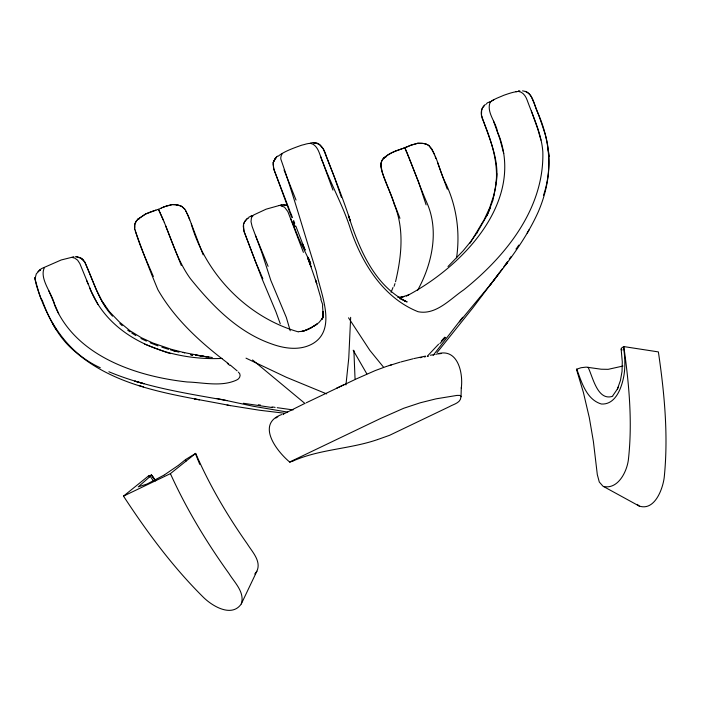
<?xml version="1.0" encoding="UTF-8"?>
<svg xmlns="http://www.w3.org/2000/svg" width="701" height="701" viewBox="0 0 701 701"><rect width="100%" height="100%" fill="white"/><g stroke="black" fill="none" stroke-linecap="round" stroke-linejoin="round"><path stroke-width="1.05" d="M355.039 378.785L353.882 350.404M461.284 387.671L461.021 396.775M350.658 317.325L348.765 358.106L345.943 384.919M496.781 173.533L496.273 182.698C499.804 158.943 488.457 137.028 481.429 115.139C480.676 111.582 481.867 107.893 484.4 105.325M230.445 405.642C176.652 394.812 117.058 388.924 74.324 350.964C58.569 337.645 49 319.025 42.086 299.923C40.316 301.5 30.835 261.412 36.408 285.237C46.695 319.428 66.534 352.524 100.313 367.753M276.623 156.866L274.792 159.057L273.232 162.728L273.556 168.363L291.59 217.205M456.579 257.81C460.347 231.435 456.439 204.674 444.495 180.823C439.08 169.467 437.231 156.025 429.319 146.036M134.697 225.477L134.794 229.315M461.1 396.442L460.04 395.425L456.991 395.408L436.048 398.843L420.267 402.786L403.68 408.28L380.398 418.55L297.434 458.296C294.902 459.611 292.177 460.575 289.767 462.117C276.536 451.111 255.804 423.982 281.609 414.563M282.932 414.659L283.555 414.063M496.29 182.418L492.987 200.127L487.142 215.277L490.56 207.33M35.05 278.604L36.321 273.819L41.412 268.649L61.224 259.966L71.633 257.363L74.455 257.942L77.583 260.15L79.835 263.558L91.156 291.204L97.956 304.506M134.785 224.898L134.592 227.983M380.958 163.464C381.616 177.861 390.808 190.593 394.277 204.447C404.521 228.964 401.524 256.61 395.53 281.767M481.631 109.855L481.482 115.385L482.411 118.819M323.538 314.241L322.968 318.009L323.222 311.454L323.266 315.8L322.521 305.776M134.68 224.933L135.048 223.794M323.511 314.337L321.934 319.393L322.399 318.368L318.841 322.688L311.41 327.639L303.156 331.196L308.563 329.146L317.106 324.09L314.057 326.105M460.907 397.213C460.504 403.04 453.459 404.214 449.35 406.676L389.554 435.312L377.541 439.597M134.794 224.373L135.67 222.27M380.958 162.982L382.378 159.924M543.512 195.307C552.712 168.328 549.339 138.816 537.912 113.063C534.153 106.044 533.776 94.775 525.321 91.402M273.828 160.792L273.232 162.728M394.093 286.315L394.961 283.59M381.405 161.843L380.748 166.584L382.203 172.411L399.956 218.309M241.293 603.929C245.087 592.275 234.458 582.478 228.938 573.479C206.418 542.092 186.352 508.865 170.404 473.648L195.693 453.389C209.52 485.364 227.308 515.489 247.33 543.958C252.202 551.845 261.534 561.15 256.881 571.236L241.293 603.929C231.637 618.002 211.886 605.918 202.992 596.893C172.569 566.662 146.93 531.945 123.499 496.115L148.332 476.075L151.442 474.945M618.282 387.101L617.327 389.283L620.446 380.45L622.041 371.337L622.286 361.83L621.121 348.984L621.805 347.801L623.802 346.583L658.379 351.911C664.469 393.392 668.491 435.698 664.206 477.556C662.638 489.622 654.471 511.09 639.242 506.069L602.956 486.196L599.285 481.999L597.313 474.63L593.397 441.525L589.339 417.805L583.398 392.446L576.45 369.278L581.094 367.71L586.211 367.114L601.178 369.217L608.144 369.339L622.961 366.036M392.981 287.506L391.097 292.282M135.118 223.304L136.064 221.569M151.556 475.182L155.622 480.79L151.565 475.164L138.272 486.871L147.245 483.953L163.981 475.147M482.498 107.849L485.294 104.44M481.596 109.943L482.533 107.77M278.209 156.183C283.949 151.495 293.614 148.034 301.719 145.177C305.434 144.537 309.562 142.101 313.198 144.327C319.384 148.349 319.998 156.858 323.126 162.93C331.38 185.239 343.201 206.05 350.395 228.789C361.856 263.015 383.237 297.846 418.085 311.717C436.057 315.362 450.401 298.828 463.72 289.872C505.78 256.189 544.397 208.434 542.828 151.749C541.444 133.619 533.259 116.979 527.143 100.103C525.732 96.186 522.946 91.936 518.468 91.41C513.404 91.866 508.47 93.671 503.677 95.327C499.2 97.386 494.012 98.911 490.236 102.127C486.012 112.064 496.036 122.167 497.438 131.692C526.653 200.162 462.695 266.809 406.273 296.155M381.484 161.405L382.658 159.495M278.98 205.577L266.108 209.178L253.596 215.014L251.449 217.608L251.002 221.682L252.106 226.397L261.999 253.035L270.814 280.374L286.315 317.395L290.232 330.776M281.723 205.34L281.723 204.832L280.856 205.016M487.309 214.892L476.987 232.863L477.565 232.057L470.467 241.889L463.133 250.809L448 266.52M417.533 290.477C431.947 264.514 439.439 230.874 426.874 202.738C419.662 186.098 413.678 168.959 406.799 152.187C405.8 151.083 405.564 147.736 403.986 148.139M311.524 143.328L311.437 142.715L309.912 143.293M617.458 388.976L612.902 395.557M135.687 222.068L136.344 221.13M492.785 281.627L490.201 284.869C508.216 262.025 526.206 238.699 538.193 212C548.629 187.991 552.502 160.231 545.325 134.776C541.233 121.992 536.861 109.216 531.393 96.957C530.096 94.547 528.177 92.374 525.522 91.481M527.187 233.118L529.167 229.683M519.669 91.419L519.756 90.806L518.705 91.06M256.881 571.236L254.761 574.005M470.038 243.238L484.119 219.755L489.701 207.785L493.688 195.579L493.6 196.026C501.197 170.01 492.619 143.425 482.367 118.688M516.619 248.382L516.085 249.188L518.766 245.105M136.239 221.174L136.923 220.342M382.395 159.775L382.807 159.293M509.259 259.151L511.011 256.627M73.325 257.653L73.517 256.741L71.958 257.311M503.826 266.792L507.48 261.683M136.38 220.964L136.853 220.438M436.968 352.673L473.026 307.608L502.573 268.509M506.376 263.883L507.55 262.27L505.202 265.469M493.565 280.742L499.436 272.794M462.669 317.299L433.13 355.389M382.834 159.171L383.438 158.496M282.354 153.554C281.303 154.965 280.602 157.164 280.812 159.066C293.772 196.043 304.357 234.003 316.291 271.427C320.234 292.808 337.584 328.909 312.856 343.604C299.888 351.017 284.168 348.642 270.788 343.63C237.473 331.775 212.009 305.496 190.313 278.542C178.072 261.657 172.069 241.346 164.244 222.252M491.164 283.668L459.462 321.873M383.044 158.899L387.863 154.781L395.504 150.96M136.958 220.21L137.668 219.483M137.799 219.352L145.431 214.103L157.19 209.73M277.5 156.069L274.888 158.899M383.386 158.487L384.446 157.374M441.323 341.072L444.749 337.155M37.933 271.611L40.404 269.324L40.281 270.332M439.825 343.604L445.634 337.383M427.592 355.88L438.589 344.2M276.457 157.112L273.39 162.08L273.118 164.358L274.073 169.879L289.767 210.721M384.639 157.234L391.535 152.722L402.435 148.577M145.484 214.077L137.922 219.141L139.201 218.686M179.132 464.781L185.616 459.541M283.695 413.949L304.462 403.61M178.624 465.201L164.323 474.945M150.286 476.461L153.668 481.237M277.868 416.666L275.87 418.059M137.887 219.247L139.464 218.589M383.99 157.891L385.9 157.077L385.173 157.366M491.681 100.953L492.12 100.699M384.148 157.804L384.963 157.427M612.805 396.223C597.489 401.507 592.827 376.796 588.069 367.245M492.68 100.392L493.776 99.796M311.919 327.341L306.355 330.145L301.982 331.424L303.498 331.091M518.389 91.218L518.644 91.095M279.121 205.551L280.531 205.148M280.093 205.419L284.536 207.207L287.901 211.658L303.402 252.36M157.699 209.599L159.898 208.714M402.873 148.446L410.514 145.37M405.213 147.718L404.617 147.972M404.941 147.841L418.585 181.988L426.103 204.85M405.274 147.683L411.277 145.081M195.693 453.389L185.686 459.488L186.264 460.969M306.214 402.803L356.38 378.89L375.166 370.601L385.883 366.632M123.499 496.115L170.404 473.648M336.48 388.266L344.305 384.525M145.878 213.884L146.693 213.507M160.582 208.381L161.3 208.066M161.151 208.118L162.36 207.601M147.061 213.341L151.434 211.588M162.378 207.584L163.096 207.294M162.562 207.505L163.85 206.988M163.499 207.11L164.227 206.839M395.75 150.881L402.751 148.516M293.141 460.943C319.98 449.113 349.799 449.104 377.322 439.658M292.852 461.056L289.75 462.152M164.262 206.804L166.523 205.998M490.621 101.575L487.291 102.845L486.292 104.116M164.647 206.664L172.35 204.587L177.923 205.042M410.698 145.3L417.735 143.249L422.747 143.355M252.535 215.636L249.004 217.038L248.399 218.344M411.469 145.019L417.884 143.258L422.51 143.355M250.897 216.162L251.317 216.013M408.683 294.858L401.366 297.206L404.118 296.514L397.809 297.408M152.345 211.255L153.221 210.948M251.484 215.952L252.36 215.689M386.453 366.439L400.043 362.18M166.943 205.84L172.131 204.578L175.863 204.561L181.384 206.085L184.924 209.249L188.42 216.206L203.132 254.805M153.869 210.738L154.711 210.466M176.258 204.955L176.24 204.99M389.274 365.528L391.552 364.809M155.114 210.344L155.894 210.107M251.685 215.89L252.211 215.733M490.183 101.706L490.472 101.619M403.548 148.288L403.986 148.174M400.972 361.926L413.091 358.781M44.47 267.528C38.73 278.753 52.882 294.14 54.503 304.882C75.542 356.187 136.327 376.419 187.158 381.975C203.325 382.474 221.341 387.127 236.675 380.021C239.908 378.698 241.635 374.536 238.34 372.073M158.479 209.389L164.262 222.261M414.028 358.561L425.516 356.099M516.024 91.735L516.681 91.603M420.258 357.694L421.844 357.396M424.219 356.975L425.419 356.765M436.364 354.233C457.376 346.881 463.37 372.284 461.293 388.109M430.3 355.223L435.111 354.434M427.207 356.467L428.407 356.274M300.755 331.573L302.727 331.284L299.082 331.591M438.624 353.856L441.577 353.479M281.636 204.815L286.499 205.191M522.56 90.85L525.461 91.445M222.051 358.413C169.914 360.892 109.61 339.722 89.553 287.568M313.093 142.689L317.054 143.319L319.551 144.511L323.38 149.068L334.316 176.959L341.396 197.34M404.792 300.852L403.189 300.089L407.158 301.973C373.931 285.325 359.096 248.645 348.406 215.295L350.307 220.903C343.201 198.865 334.421 177.423 326.193 155.797C324.397 149.576 320.383 142.058 312.786 142.706L313.286 142.75M283.239 204.78L287.498 205.498M75.112 256.715C79.038 256.601 82.884 258.643 84.786 262.113C93.548 280.724 98.464 301.255 112.537 316.151M314.171 142.794L314.775 142.846M284.536 413.24L259.326 410.208L227.045 405.064M208.907 357.046L203.605 356.397L212.333 357.51M293.088 409.919L277.219 407.684M423.772 143.512L423.08 143.433L424.543 143.644M272.54 407.596L243.352 403.268M206.751 356.774L195.526 355.083L203.973 356.406L183.049 352.375L184.687 352.761L171.473 349.352L153.072 343.096L141.453 337.777L130.053 330.784L119.477 322.074L109.54 311.796L102.118 301.281L105.509 306.574M271.962 406.913L275.116 407.377M287.647 412.109L253.149 406.238L216.898 398.466M423.772 143.565L425.025 143.749M258.362 404.757L260.457 405.082M298.556 331.932C247.733 317.527 205.884 274.696 191.259 223.917M227.001 400.621C187.158 393.41 146.448 387.504 108.865 371.74M190.654 354.741L192.67 355.153M190.611 354.706L192.644 355.127M199.399 399.903L194.501 398.878L195.5 399.097M76.567 256.803L81.228 258.31L84.874 262.2L96.431 289.951L102.276 301.526M424.675 143.731L426.033 144.038M178.501 205.165L182.225 206.742L184.801 209.319M173.296 350.64L176.354 351.429M170.597 349.939L179.009 352.165M281.329 205.647L281.916 205.814M425.165 143.854L426.287 144.134M167.416 352.708L170.536 353.619M138.702 385.436L143.53 386.873M161.817 347.144L168.582 349.352M166.417 352.358L144.634 344.147M326.666 393.901L286.358 377.287L246.007 358.15M622.12 349.983L621.13 349.098M150.145 342.78L157.953 345.891M603.456 486.468C617.8 489.657 626.694 472.229 628.35 460.031C632.644 422.291 629.06 384.06 623.802 346.583M317.054 143.319L318.543 143.933M426.436 144.266L427.549 144.695M399.614 298.591L405.52 301.193M140.962 338.487L146.386 341.124M426.944 144.485L428.513 145.282M135.836 335.586L131.7 332.993M427.925 145.011L428.968 145.624M639.242 506.069L637.297 504.387M127.696 330.206L130.097 331.88M228.666 363.81C201.345 343.271 174.97 319.577 157.856 289.636C149.751 270.227 142.259 250.511 135.214 230.699M230.261 365.055L237.131 370.864M82.99 259.72L81.281 258.345M227.308 363.363L229.744 365.335M428.863 145.659L431.834 148.989L434.585 154.807M305.119 403.618L252.562 359.955M119.853 323.529L122.237 325.702M383.333 366.921L369.83 350.342L348.537 317.816M158.549 209.371L163.605 220.605M155.64 480.798L151.539 474.98M366.842 373.887L353.173 350.202M149.269 476.89L148.63 475.935M52.593 323.582L56.29 329.75M185.555 210.458L186.264 211.72M307.932 257.758L299.055 239.243L290.757 218.467M58.718 313.785L48.676 290.512M308.317 258.529L309.491 260.956M262.849 278.779L255.69 262.13L243.755 230.568L243.536 224.18L245.105 220.92L247.646 218.169L244.412 221.989L243.536 224.18L243.265 226.449L244.22 231.978L262.078 278.849L275.94 311.814L280.269 323.774M153.361 276.483C146.684 261.009 139.499 245.499 134.899 229.28M268.089 266.371L255.409 235.264M186.948 213.113L189.708 219.895M310.315 262.647L307.993 257.206L310.85 263.909M296.032 200.092L284.045 169.984M195.395 453.529L199.759 464.395M181.27 265.434L165.655 225.88M86.609 280.426L88.063 284.001M290.161 211.711L292.501 217.634M302.744 244.132L305.137 250.178L295.822 226.099M293.605 220.447L294.709 223.26M435.172 156.595L435.882 158.461M320.611 156.367L332.966 190.12M437.538 162.457L447.291 189.182M307.879 258.424L311.06 266.801L308.089 258.757L309.535 262.744M293.307 221.823L295.068 226.458M493.522 121.194L499.944 139.122L503.721 153.475M531.358 110.986L537.86 129.308L540.935 140.139M309.702 263.19L316.773 283.703L315.634 280.207L321.128 298.968M320.865 299.529L322.872 305.137M576.748 369.138C581.628 382.159 586.413 399.596 601.423 404.021C615.653 404.854 621.559 387.925 623.767 376.393C625.564 366.588 624.871 356.546 623.513 346.732M548.357 149.751L548.813 156.647L548.331 149.147M142.829 383.394L134.802 381.116L144.047 383.745L142.829 383.394"/></g></svg>
